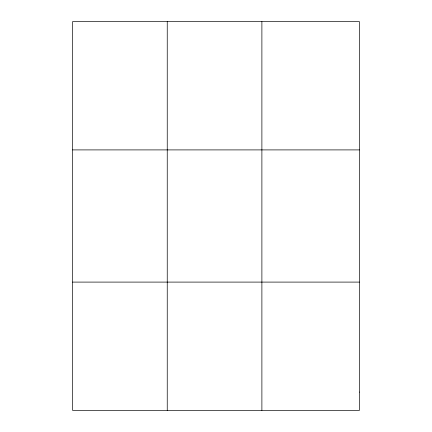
<?xml version="1.0" encoding="UTF-8"?>
<svg xmlns="http://www.w3.org/2000/svg" width="432" height="432" viewBox="0 0 432 432"><rect width="100%" height="100%" fill="white"/><g stroke="black" fill="none" stroke-linecap="round" stroke-linejoin="round"><path stroke-width="0.65" d="M167.243 410.4L167.243 21.6M261.889 410.4L261.889 21.6M72.598 149.904L359.402 149.904M72.598 282.096L359.402 282.096M359.402 392.072L359.402 410.4L72.598 410.4L72.598 21.6L359.402 21.6L359.402 392.072"/></g></svg>
